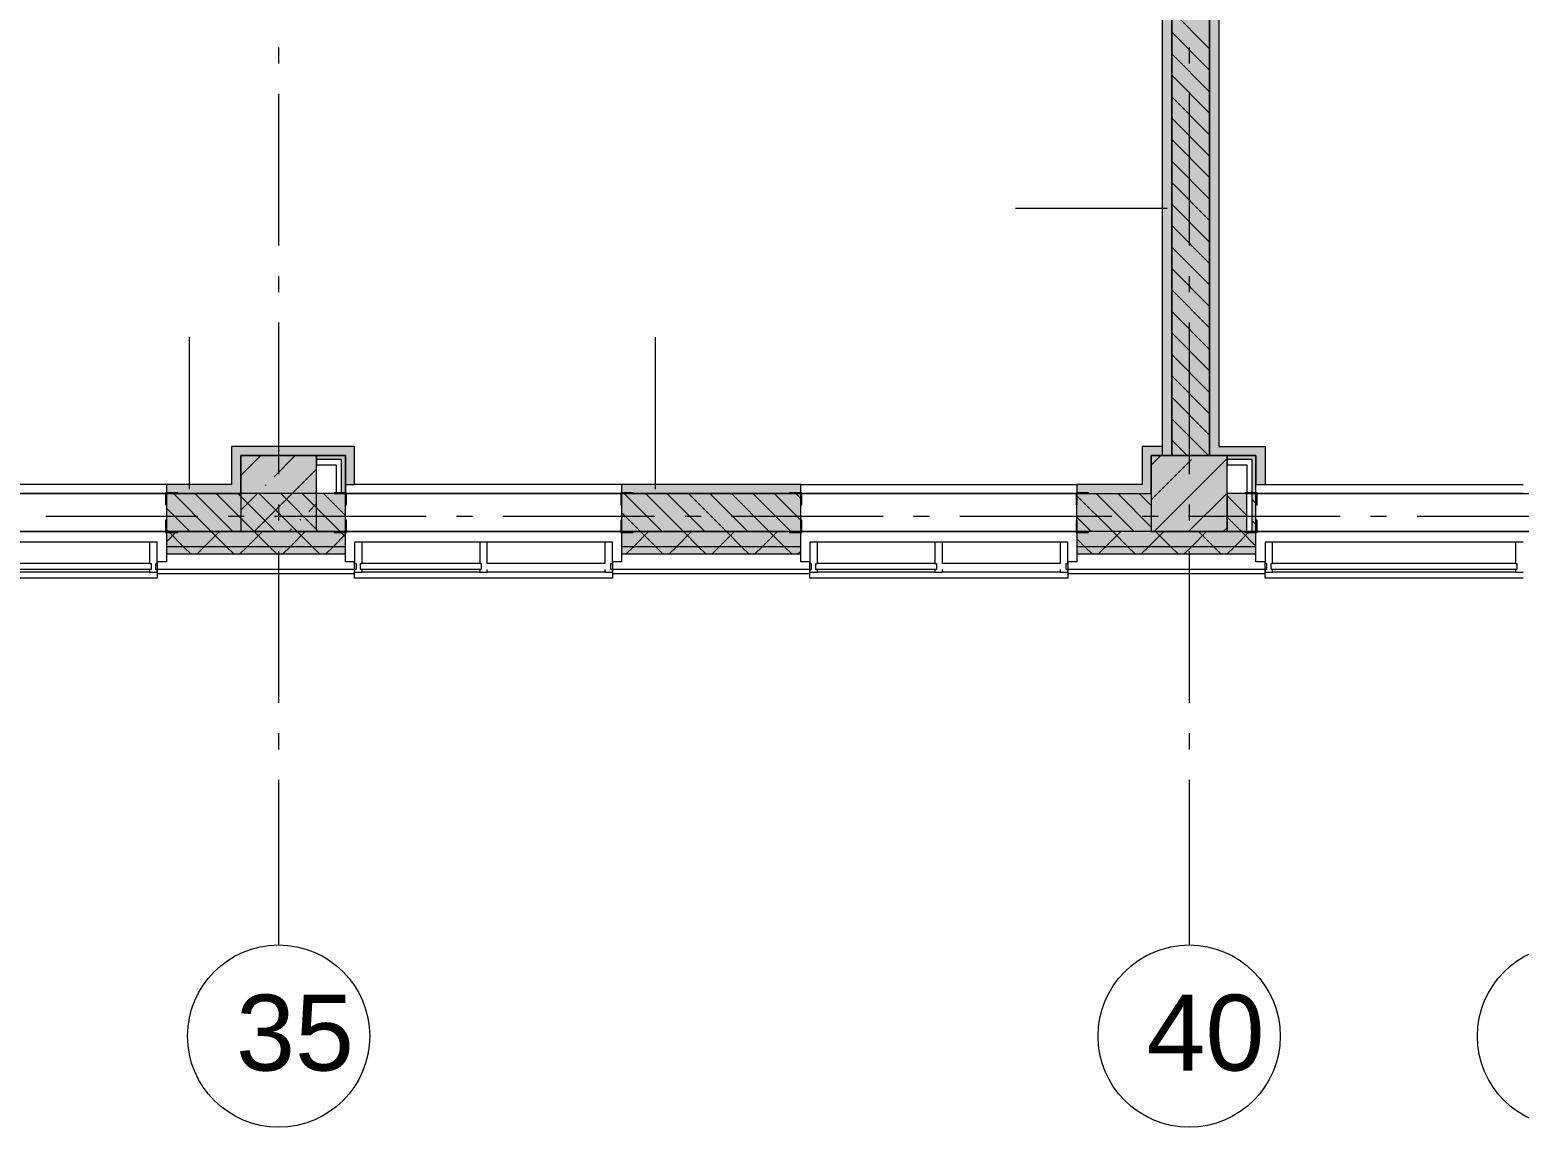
# Model space of a CAD drawing. Header units: millimetres. Extents: x -537608 to 253996, y -217170 to 186033.
# Drawn here: x -319051 to -309236, y -3124 to 4104 of the extents above; entities that cross this region are included whole.
import ezdxf

# ---------------------------------------------------------------- set-up
doc = ezdxf.new("R2010")
doc.units = ezdxf.units.MM
doc.layers.add('PDF _Геометрия', color=7, linetype='Continuous')
doc.layers.add('PDF _Текст', color=7, linetype='Continuous')
doc.layers.add('PDF _Сплошная заливка', color=7, linetype='Continuous', true_color=0xffffff)
doc.styles.add('PDF ArialMT', font='arial.ttf')

msp = doc.modelspace()

# ---------------------------------------------------------------- hatches: boundary and pattern name
at = {"layer": 'PDF _Сплошная заливка', "transparency": 33554559}
for points in [[(-311276.3603, 1299.3446), (-311276.3603, 8299.3443), (-311526.3614, 8299.3443), (-311526.3614, 1299.3446), (-311364.5669, 1299.3446)], [(-311661.3603, 799.3446), (-311161.3581, 799.3446), (-311161.3581, 1299.3446), (-311661.3603, 1299.3446), (-311661.3603, 966.1296)]]:
    msp.add_hatch(color=256, dxfattribs=at).paths.add_polyline_path(points)
at = {"layer": 'PDF _Сплошная заливка', "true_color": 0xff7d7d, "transparency": 33554559}
for points in [[(-311276.3603, 1299.3446), (-311216.3617, 1299.3446), (-311216.3617, 8299.3443), (-311276.3603, 8299.3443), (-311276.3603, 1678.1138)], [(-316971.3597, 1299.3446), (-316971.3597, 1359.3452), (-317721.3629, 1359.3452), (-317721.3629, 1299.3446), (-317230.4118, 1299.3446)], [(-311586.3599, 1299.3446), (-311586.3599, 1359.3452), (-311721.3588, 1359.3452), (-311721.3588, 1299.3446), (-311661.3603, 1299.3446)]]:
    msp.add_hatch(color=11, dxfattribs=at).paths.add_polyline_path(points)
at = {"layer": 'PDF _Сплошная заливка', "true_color": 0x77b143, "transparency": 33554559}
for points in [[(-316996.3598, 1274.3445), (-316971.3597, 1274.3445), (-316971.3597, 1299.3446), (-317161.3622, 1299.3446), (-317161.3622, 1274.3445)], [(-310995.9122, 1274.3445), (-310970.912, 1274.3445), (-310970.912, 1299.3446), (-311161.3581, 1299.3446), (-311161.3581, 1274.3445)], [(-310995.9122, 1049.3435), (-310970.912, 1049.3435), (-310970.912, 1274.3445), (-310995.9122, 1274.3445), (-310995.9122, 1239.3438)]]:
    msp.add_hatch(color=75, dxfattribs=at).paths.add_polyline_path(points)
at = {"layer": 'PDF _Сплошная заливка', "true_color": 0xff7d7d, "transparency": 33554559}
h = msp.add_hatch(color=11, dxfattribs=at)
h.paths.add_polyline_path([(-311721.3588, 1049.3435), (-311721.3588, 1109.3442), (-312150.9119, 1109.3442), (-312150.9119, 1049.3435)], flags=0)
h.paths.add_polyline_path([(-314716.4758, 1049.3435), (-313970.9119, 1049.3435), (-313970.9119, 1109.3442), (-315150.9119, 1109.3442), (-315150.9119, 1049.3435)], flags=0)
at = {"layer": 'PDF _Сплошная заливка', "transparency": 33554559}
h = msp.add_hatch(color=256, dxfattribs=at)
h.paths.add_polyline_path([(-311661.3603, 799.3446), (-311661.3603, 1049.3435), (-312150.9119, 1049.3435), (-312150.9119, 799.3446)], flags=0)
h.paths.add_polyline_path([(-313970.9119, 799.3446), (-313970.9119, 1049.3435), (-315150.9119, 1049.3435), (-315150.9119, 799.3446), (-314716.4758, 799.3446)], flags=0)
h.paths.add_polyline_path([(-316970.9161, 799.3446), (-316971.3597, 1049.3435), (-318150.9161, 1049.3435), (-318150.9161, 799.3446), (-317230.4118, 799.3446)], flags=0)
h.paths.add_polyline_path([(-319996.364, 799.3446), (-319970.916, 799.3446), (-319971.3639, 1049.3435), (-319996.364, 1049.3435), (-319996.364, 966.1296)], flags=0)
h.paths.add_polyline_path([(-320031.3624, 799.3446), (-320031.3624, 1049.3435), (-320161.3621, 1049.3435), (-320161.3621, 799.3446)], flags=0)
h = msp.add_hatch(color=256, dxfattribs=at)
h.paths.add_polyline_path([(-311030.9106, 799.3446), (-311030.9106, 1049.3435), (-311161.3581, 1049.3435), (-311161.3581, 799.3446)], flags=0)
h.paths.add_polyline_path([(-310970.912, 799.3446), (-310970.912, 1049.3435), (-310995.9122, 1049.3435), (-310995.9122, 799.3446)], flags=0)
h.paths.add_polyline_path([(-308661.3603, 799.3446), (-308661.3603, 1049.3435), (-309150.912, 1049.3435), (-309150.912, 799.3446), (-308850.6309, 799.3446)], flags=0)
h = msp.add_hatch(color=256, dxfattribs=at)
h.paths.add_polyline_path([(-291511.3559, 699.3442), (-291511.3559, 799.3446), (-297824.3565, 799.3446), (-297824.3565, 699.3442), (-291561.3561, 699.3442)], flags=0)
h.paths.add_polyline_path([(-298961.3577, 699.3442), (-298699.356, 699.3442), (-298699.356, 799.3446), (-298961.3577, 799.3446), (-298961.3577, 787.667)], flags=0)
h.paths.add_polyline_path([(-300942.9067, 699.3442), (-299461.3555, 699.3442), (-299461.3555, 799.3446), (-300942.9067, 799.3446)], flags=0)
h.paths.add_polyline_path([(-301942.9067, 699.3442), (-301942.9067, 799.3446), (-303150.9122, 799.3446), (-303150.9122, 699.3442), (-302146.8044, 699.3442)], flags=0)
h.paths.add_polyline_path([(-307970.9122, 699.3442), (-307970.9122, 799.3446), (-309150.912, 799.3446), (-309150.912, 699.3442), (-308012.6536, 699.3442)], flags=0)
h.paths.add_polyline_path([(-305498.7176, 699.3442), (-304970.9123, 699.3442), (-304970.9123, 799.3446), (-306150.9121, 799.3446), (-306150.9121, 699.3442)], flags=0)
h.paths.add_polyline_path([(-310970.912, 699.3442), (-310970.912, 799.3446), (-312150.9119, 799.3446), (-312150.9119, 699.3442), (-311364.5669, 699.3442)], flags=0)
h.paths.add_polyline_path([(-313970.9119, 699.3442), (-313970.9119, 799.3446), (-315150.9119, 799.3446), (-315150.9119, 699.3442), (-314716.4758, 699.3442)], flags=0)
h.paths.add_polyline_path([(-318150.9161, 699.3442), (-316970.9161, 699.3442), (-316970.9161, 799.3446), (-318150.9161, 799.3446)], flags=0)
h.paths.add_polyline_path([(-320163.3342, 699.3442), (-319970.916, 699.3442), (-319970.916, 799.3446), (-321450.9172, 799.3446), (-321450.9172, 699.3442), (-320582.325, 699.3442)], flags=0)
h.paths.add_polyline_path([(-324450.9171, 699.3442), (-323270.9173, 699.3442), (-323270.9173, 799.3446), (-324450.9171, 799.3446)], flags=0)
h.paths.add_polyline_path([(-326270.9172, 699.3442), (-326270.9172, 799.3446), (-327450.917, 799.3446), (-327450.917, 699.3442), (-326448.1699, 699.3442)], flags=0)
h.paths.add_polyline_path([(-329270.9171, 699.3442), (-329270.9171, 799.3446), (-330450.9212, 799.3446), (-330450.9212, 699.3442), (-329381.0923, 699.3442)], flags=0)
h.paths.add_polyline_path([(-333151.992, 699.3442), (-332270.917, 699.3442), (-332270.917, 799.3446), (-333450.9168, 799.3446), (-333450.9168, 699.3442)], flags=0)
h.paths.add_polyline_path([(-335270.9212, 699.3442), (-335270.9212, 799.3446), (-336450.9211, 799.3446), (-336450.9211, 699.3442), (-335665.928, 699.3442)], flags=0)
h.paths.add_polyline_path([(-338270.9168, 699.3442), (-338270.9168, 799.3446), (-339511.363, 799.3446), (-339511.363, 699.3442), (-339017.8456, 699.3442)], flags=0)
h.paths.add_polyline_path([(-341211.3702, 699.3442), (-341211.3702, 799.3446), (-342511.3672, 799.3446), (-342511.3672, 699.3442), (-341531.7729, 699.3442)], flags=0)
h.paths.add_polyline_path([(-344464.6997, 699.3442), (-344211.3658, 699.3442), (-344211.3658, 799.3446), (-345511.3714, 799.3446), (-345511.3714, 699.3442), (-344883.6905, 699.3442)], flags=0)
h.paths.add_polyline_path([(-348511.367, 699.3442), (-347211.3701, 699.3442), (-347211.3701, 799.3446), (-348511.367, 799.3446)], flags=0)
h.paths.add_polyline_path([(-349911.5538, 699.3442), (-349386.3707, 699.3442), (-349386.3707, 799.3446), (-359224.3735, 799.3446), (-359224.3735, 699.3442), (-351587.5169, 699.3442)], flags=0)
h.paths.add_polyline_path([(-360805.2708, 699.3442), (-360099.3686, 699.3442), (-360099.3686, 799.3446), (-368361.3744, 799.3446), (-368361.3744, 699.3442), (-361643.2523, 699.3442)], flags=0)
h = msp.add_hatch(color=256, dxfattribs=at)
h.paths.add_polyline_path([(-291672.0805, 649.3439), (-291561.3561, 649.3439), (-291561.3561, 699.3442), (-297824.3565, 699.3442), (-297824.3565, 649.3439), (-291688.3546, 649.3439)], flags=0)
h.paths.add_polyline_path([(-299632.8727, 649.3439), (-299461.3555, 649.3439), (-299461.3555, 699.3442), (-300942.9067, 699.3442), (-300942.9067, 649.3439), (-300470.8499, 649.3439)], flags=0)
h.paths.add_polyline_path([(-298699.356, 649.3439), (-298699.356, 699.3442), (-298961.3577, 699.3442), (-298961.3577, 649.3439), (-298794.8955, 649.3439)], flags=0)
h.paths.add_polyline_path([(-301942.9067, 649.3439), (-301942.9067, 699.3442), (-303150.9122, 699.3442), (-303150.9122, 649.3439), (-302146.8044, 649.3439)], flags=0)
h.paths.add_polyline_path([(-304970.9123, 649.3439), (-304970.9123, 699.3442), (-306150.9121, 699.3442), (-306150.9121, 649.3439), (-305498.7176, 649.3439)], flags=0)
h.paths.add_polyline_path([(-307970.9122, 649.3439), (-307970.9122, 699.3442), (-309150.912, 699.3442), (-309150.912, 649.3439), (-308012.6536, 649.3439)], flags=0)
h.paths.add_polyline_path([(-310970.912, 649.3439), (-310970.912, 699.3442), (-312150.9119, 699.3442), (-312150.9119, 649.3439), (-311364.5669, 649.3439)], flags=0)
h.paths.add_polyline_path([(-313970.9119, 649.3439), (-313970.9119, 699.3442), (-315150.9119, 699.3442), (-315150.9119, 649.3439), (-314716.4758, 649.3439)], flags=0)
h.paths.add_polyline_path([(-320163.3342, 649.3439), (-319970.916, 649.3439), (-319970.916, 699.3442), (-321450.9172, 699.3442), (-321450.9172, 649.3439), (-320582.325, 649.3439)], flags=0)
h.paths.add_polyline_path([(-318150.9161, 649.3439), (-316970.9161, 649.3439), (-316970.9161, 699.3442), (-318150.9161, 699.3442)], flags=0)
h.paths.add_polyline_path([(-323270.9173, 649.3439), (-323270.9173, 699.3442), (-324450.9171, 699.3442), (-324450.9171, 649.3439), (-323934.2382, 649.3439)], flags=0)
h.paths.add_polyline_path([(-326448.1699, 649.3439), (-326270.9172, 649.3439), (-326270.9172, 699.3442), (-327450.917, 699.3442), (-327450.917, 649.3439), (-327286.1471, 649.3439)], flags=0)
h.paths.add_polyline_path([(-329381.0923, 649.3439), (-329270.9171, 649.3439), (-329270.9171, 699.3442), (-330450.9212, 699.3442), (-330450.9212, 649.3439), (-329800.0831, 649.3439)], flags=0)
h.paths.add_polyline_path([(-332270.917, 649.3439), (-332270.917, 699.3442), (-333450.9168, 699.3442), (-333450.9168, 649.3439), (-332314.0191, 649.3439)], flags=0)
h.paths.add_polyline_path([(-335665.928, 649.3439), (-335270.9212, 649.3439), (-335270.9212, 699.3442), (-336450.9211, 699.3442), (-336450.9211, 649.3439)], flags=0)
h.paths.add_polyline_path([(-339017.8456, 649.3439), (-338270.9168, 649.3439), (-338270.9168, 699.3442), (-339511.363, 699.3442), (-339511.363, 649.3439)], flags=0)
h.paths.add_polyline_path([(-341531.7729, 649.3439), (-341211.3702, 649.3439), (-341211.3702, 699.3442), (-342511.3672, 699.3442), (-342511.3672, 649.3439), (-342369.7545, 649.3439)], flags=0)
h.paths.add_polyline_path([(-344211.3658, 649.3439), (-344211.3658, 699.3442), (-345511.3714, 699.3442), (-345511.3714, 649.3439), (-344464.6997, 649.3439)], flags=0)
h.paths.add_polyline_path([(-347397.6265, 649.3439), (-347211.3701, 649.3439), (-347211.3701, 699.3442), (-348511.367, 699.3442), (-348511.367, 649.3439), (-348235.5994, 649.3439)], flags=0)
h.paths.add_polyline_path([(-349386.3707, 649.3439), (-349386.3707, 699.3442), (-359224.3735, 699.3442), (-359224.3735, 649.3439), (-349911.5538, 649.3439)], flags=0)
h.paths.add_polyline_path([(-360099.3686, 649.3439), (-360099.3686, 699.3442), (-368461.3748, 699.3442), (-368461.3748, 649.3439), (-360805.2708, 649.3439)], flags=0)

# ---------------------------------------------------------------- linework, layer by layer
at = {"layer": 'PDF _Геометрия', "lineweight": 9}
for p, q in [((-311276.3603, 1299.3446), (-311276.3603, 8299.3443)), ((-311276.3603, 8299.3443), (-311276.3603, 1299.3446)), ((-311216.3617, 8239.3458), (-311216.3617, 1359.3452)), ((-311526.3614, 7989.3447), (-311526.3614, 1299.3446)), ((-311586.3599, 1359.3452), (-311586.3599, 7929.3461)), ((-311526.3614, 1299.3446), (-311526.3614, 7929.3461)), ((-311276.3603, 3978.9654), (-311526.3614, 4228.9665)), ((-311276.3603, 3837.5443), (-311526.3614, 4087.5454)), ((-311276.3603, 3696.1232), (-311526.3614, 3946.1243)), ((-311276.3603, 3554.7021), (-311526.3614, 3804.7031)), ((-311276.3603, 3413.281), (-311526.3614, 3663.282)), ((-311276.3603, 3271.8599), (-311526.3614, 3521.8587)), ((-311276.3603, 3130.4388), (-311526.3614, 3380.4376)), ((-311276.3603, 2989.0176), (-311526.3614, 3239.0165)), ((-311276.3603, 2847.5944), (-311526.3614, 3097.5954)), ((-311276.3603, 2706.1733), (-311526.3614, 2956.1743)), ((-311556.3606, 2928.0201), (-312556.3606, 2928.0201)), ((-311276.3603, 2564.7521), (-311526.3614, 2814.7532)), ((-311276.3603, 2423.331), (-311526.3614, 2673.332)), ((-311276.3603, 2281.9099), (-311526.3614, 2531.9088)), ((-311276.3603, 2140.4888), (-311526.3614, 2390.4877)), ((-311276.3603, 1999.0677), (-311526.3614, 2249.0665)), ((-317999.2792, 1079.3449), (-317999.2792, 2079.3449)), ((-314928.4427, 1079.3449), (-314928.4427, 2079.3449)), ((-311276.3603, 1857.6466), (-311526.3614, 2107.6454)), ((-311276.3603, 1716.2233), (-311526.3614, 1966.2243)), ((-311276.3603, 1574.8022), (-311526.3614, 1824.8032)), ((-311276.3603, 1433.381), (-311526.3614, 1683.3821)), ((-311283.745, 1299.3446), (-311526.3614, 1541.961)), ((-311425.1639, 1299.3446), (-311526.3614, 1400.5377)), ((-316971.3597, 1359.3452), (-317721.3629, 1359.3452)), ((-317721.3629, 1359.3452), (-317721.3629, 1299.3446)), ((-317721.3629, 1299.3446), (-317721.3629, 1109.3442)), ((-317661.3601, 1167.4546), (-317529.4701, 1299.3446)), ((-317161.3622, 1299.3446), (-317661.3601, 1299.3446)), ((-317661.3601, 1299.3446), (-317661.3601, 799.3446)), ((-317661.3601, 1049.3435), (-317661.3601, 1299.3446)), ((-317661.3601, 1299.3446), (-316971.3597, 1299.3446)), ((-317440.4282, 1160.2874), (-317301.3731, 1299.3446)), ((-317161.3622, 799.3446), (-317161.3622, 1299.3446)), ((-316971.3597, 1299.3446), (-317161.3622, 1299.3446)), ((-317161.3622, 1299.3446), (-317161.3622, 1274.3445)), ((-316911.3611, 1359.3452), (-316971.3597, 1359.3452)), ((-316971.3597, 1299.3446), (-316971.3597, 1109.3442)), ((-316971.3597, 1274.3445), (-316971.3597, 1299.3446)), ((-316911.3611, 1109.3442), (-316911.3611, 1359.3452)), ((-311586.3599, 1359.3452), (-311721.3588, 1359.3452)), ((-311721.3588, 1359.3452), (-311721.3588, 1299.3446)), ((-311721.3588, 1299.3446), (-311721.3588, 1109.3442)), ((-311661.3603, 1049.3435), (-311661.3603, 1299.3446)), ((-311661.3603, 1299.3446), (-311586.3599, 1299.3446)), ((-311661.3603, 1236.8938), (-311598.9073, 1299.3446)), ((-311161.3581, 1299.3446), (-311661.3603, 1299.3446)), ((-311661.3603, 1299.3446), (-311661.3603, 799.3446)), ((-311642.7113, 799.3446), (-311161.3581, 1280.6957)), ((-311586.3599, 1299.3446), (-311586.3599, 1359.3452)), ((-311586.3599, 1299.3446), (-311526.3614, 1299.3446)), ((-311526.3614, 1299.3446), (-311276.3603, 1299.3446)), ((-311276.3603, 1299.3446), (-311216.3617, 1299.3446)), ((-311216.3617, 1359.3452), (-310970.912, 1359.3452)), ((-311216.3617, 1299.3446), (-310970.912, 1299.3446)), ((-311161.3581, 799.3446), (-311161.3581, 1299.3446)), ((-310970.912, 1299.3446), (-311161.3581, 1299.3446)), ((-311161.3581, 1299.3446), (-311161.3581, 1274.3445)), ((-310970.912, 1359.3452), (-310910.9135, 1359.3452)), ((-310970.912, 1299.3446), (-310970.912, 1109.3442)), ((-310970.912, 1274.3445), (-310970.912, 1299.3446)), ((-310910.9135, 1359.3452), (-310910.9135, 1109.3442)), ((-317573.274, 799.3446), (-317161.3622, 1211.2564)), ((-317161.3622, 1274.3445), (-317161.3622, 1239.3438)), ((-316996.3598, 1274.3445), (-317161.3622, 1274.3445)), ((-317161.3622, 1239.3438), (-317031.3625, 1239.3438)), ((-317031.3625, 1239.3438), (-317031.3625, 1049.3435)), ((-316996.3598, 1239.3438), (-316996.3598, 1274.3445)), ((-316996.3598, 1049.3435), (-316996.3598, 1239.3438)), ((-316971.3597, 1239.3438), (-316971.3597, 1274.3445)), ((-316971.3597, 1109.3442), (-316971.3597, 1239.3438)), ((-311661.3603, 1008.7948), (-311395.8192, 1274.338)), ((-311161.3581, 1274.3445), (-311161.3581, 1239.3438)), ((-310995.9122, 1274.3445), (-311161.3581, 1274.3445)), ((-311161.3581, 1239.3438), (-311030.9106, 1239.3438)), ((-311030.9106, 1239.3438), (-311030.9106, 1049.3435)), ((-310995.9122, 1239.3438), (-310995.9122, 1274.3445)), ((-310995.9122, 1049.3435), (-310995.9122, 1239.3438)), ((-310970.912, 1239.3438), (-310970.912, 1274.3445)), ((-310970.912, 1049.3435), (-310970.912, 1239.3438)), ((-318211.3624, 1109.3442), (-319910.9132, 1109.3442)), ((-318150.9161, 1109.3442), (-318211.3624, 1109.3442)), ((-317721.3629, 1109.3442), (-318150.9161, 1109.3442)), ((-318150.9161, 1109.3442), (-318150.9161, 1049.3435)), ((-317497.4556, 1103.2642), (-317492.7105, 1108.005)), ((-316971.3597, 1109.3442), (-316971.3597, 1049.3435)), ((-316971.3597, 1049.3435), (-316971.3597, 1109.3442)), ((-316970.9161, 1049.3435), (-316970.9161, 1109.3442)), ((-316970.9161, 1109.3442), (-316970.9161, 1055.3437)), ((-316970.9161, 1109.3442), (-316911.3611, 1109.3442)), ((-315211.3625, 1109.3442), (-316911.3611, 1109.3442)), ((-315150.9119, 1109.3442), (-315211.3625, 1109.3442)), ((-313970.9119, 1109.3442), (-315150.9119, 1109.3442)), ((-315150.9119, 1109.3442), (-315150.9119, 1049.3435)), ((-313970.9119, 1049.3435), (-313970.9119, 1109.3442)), ((-313970.9119, 1109.3442), (-313911.3612, 1109.3442)), ((-313911.3612, 1109.3442), (-312211.3583, 1109.3442)), ((-312211.3583, 1109.3442), (-312150.9119, 1109.3442)), ((-311721.3588, 1109.3442), (-312150.9119, 1109.3442)), ((-312150.9119, 1109.3442), (-312150.9119, 1049.3435)), ((-310970.912, 1109.3442), (-310910.9135, 1109.3442)), ((-310910.9135, 1109.3442), (-309211.3584, 1109.3442)), ((-319963.9146, 1049.3435), (-318155.9152, 1049.3435)), ((-318211.3624, 1049.3435), (-319911.361, 1049.3435)), ((-318155.9152, 1049.3435), (-318211.3624, 1049.3435)), ((-318150.9161, 1049.3435), (-317721.3629, 1049.3435)), ((-318150.9161, 1049.3435), (-318150.9161, 799.3446)), ((-317721.3629, 1049.3435), (-318150.9161, 1049.3435)), ((-317854.8116, 799.3446), (-318104.8127, 1049.3435)), ((-317713.3926, 799.3446), (-317963.3937, 1049.3435)), ((-317571.9694, 799.3446), (-317821.9704, 1049.3435)), ((-317721.3629, 1049.3435), (-317661.3601, 1049.3435)), ((-317031.3625, 1049.3435), (-317721.3629, 1049.3435)), ((-317430.5504, 799.3446), (-317680.5471, 1049.3435)), ((-317661.3601, 939.3555), (-317554.4788, 1046.2389)), ((-317289.1272, 799.3446), (-317539.1282, 1049.3435)), ((-317147.7082, 799.3446), (-317397.7049, 1049.3435)), ((-317006.2849, 799.3446), (-317256.2859, 1049.3435)), ((-317212.3312, 932.1905), (-317161.3622, 983.1595)), ((-316970.9161, 905.3948), (-317114.8627, 1049.3435)), ((-316996.3598, 1049.3435), (-317031.3625, 1049.3435)), ((-317031.3625, 1049.3435), (-316996.3598, 1049.3435)), ((-316971.3597, 1049.3435), (-316996.3598, 1049.3435)), ((-316996.3598, 1049.3435), (-316971.3597, 1049.3435)), ((-316972.4017, 1048.3036), (-316973.4437, 1049.3435)), ((-316970.9161, 1046.8159), (-316972.1778, 1048.0797)), ((-316971.3597, 1049.3435), (-316970.9161, 1049.3435)), ((-316970.9161, 1049.3435), (-316971.3597, 1049.3435)), ((-316970.9161, 799.3446), (-316970.9161, 1049.3435)), ((-316963.9147, 1049.3435), (-315155.9153, 1049.3435)), ((-316911.3611, 1049.3435), (-316963.9147, 1049.3435)), ((-315211.3625, 1049.3435), (-316911.3611, 1049.3435)), ((-315155.9153, 1049.3435), (-315211.3625, 1049.3435)), ((-315150.9119, 1049.3435), (-313970.9119, 1049.3435)), ((-315150.9119, 1049.3435), (-315150.9119, 799.3446)), ((-313970.9119, 1049.3435), (-315150.9119, 1049.3435)), ((-314884.966, 799.3446), (-315134.9628, 1049.3435)), ((-314743.5427, 799.3446), (-314993.5438, 1049.3435)), ((-314602.1194, 799.3446), (-314852.1205, 1049.3435)), ((-314460.7005, 799.3446), (-314710.7016, 1049.3435)), ((-314319.2772, 799.3446), (-314569.2783, 1049.3435)), ((-314177.8582, 799.3446), (-314427.8593, 1049.3435)), ((-314036.4349, 799.3446), (-314286.4361, 1049.3435)), ((-313970.9119, 875.2426), (-314145.0128, 1049.3435)), ((-313970.9119, 1016.6638), (-314003.5938, 1049.3435)), ((-313970.9119, 799.3446), (-313970.9119, 1049.3435)), ((-313963.9148, 1049.3435), (-312155.9111, 1049.3435)), ((-313911.3612, 1049.3435), (-313963.9148, 1049.3435)), ((-312211.3583, 1049.3435), (-313911.3612, 1049.3435)), ((-312155.9111, 1049.3435), (-312211.3583, 1049.3435)), ((-312150.9119, 1049.3435), (-311721.3588, 1049.3435)), ((-312150.9119, 799.3446), (-312150.9119, 1049.3435)), ((-312150.9119, 1049.3435), (-311721.3588, 1049.3435)), ((-311915.1161, 799.3446), (-312150.9119, 1035.1426)), ((-311773.6928, 799.3446), (-312023.6938, 1049.3435)), ((-311661.3603, 828.4309), (-311882.2706, 1049.3435)), ((-311661.3603, 969.8542), (-311740.8516, 1049.3435)), ((-311721.3588, 1049.3435), (-311661.3603, 1049.3435)), ((-311721.3588, 1049.3435), (-311661.3603, 1049.3435)), ((-311661.3603, 1049.3435), (-311661.3603, 799.3446)), ((-311414.6144, 799.3446), (-311167.7179, 1046.2389)), ((-311030.9106, 1049.3435), (-311161.3581, 1049.3435)), ((-311161.3581, 1049.3435), (-311161.3581, 799.3446)), ((-311030.9106, 905.0912), (-311161.3581, 1035.5387)), ((-311030.9106, 1046.5123), (-311033.7438, 1049.3435)), ((-311030.9106, 799.3446), (-311030.9106, 1049.3435)), ((-310995.9122, 799.3446), (-310995.9122, 1049.3435)), ((-310995.9122, 1049.3435), (-310970.912, 1049.3435)), ((-310970.912, 986.5138), (-310995.9122, 1011.5118)), ((-310970.912, 799.3446), (-310970.912, 1049.3435)), ((-310963.9106, 1049.3435), (-309155.9112, 1049.3435)), ((-310911.3613, 1049.3435), (-310963.9106, 1049.3435)), ((-309211.3584, 1049.3435), (-310911.3613, 1049.3435)), ((-317996.2349, 799.3446), (-318150.9161, 954.0235)), ((-315026.3849, 799.3446), (-315150.9119, 923.8715)), ((-312056.535, 799.3446), (-312150.9119, 893.7215)), ((-311066.5851, 799.3446), (-311161.3581, 894.1176)), ((-319963.9146, 799.3446), (-318155.9152, 799.3446)), ((-318155.9152, 799.3446), (-319963.9146, 799.3446)), ((-318137.6581, 799.3446), (-318150.9161, 812.6024)), ((-318150.9161, 732.659), (-318084.2304, 799.3446)), ((-316970.9161, 799.3446), (-318150.9161, 799.3446)), ((-318150.9161, 799.3446), (-318150.9161, 699.3442)), ((-318150.9161, 799.3446), (-316970.9161, 799.3446)), ((-318037.6577, 699.3442), (-318137.6581, 799.3446)), ((-317901.3886, 699.3442), (-317801.3882, 799.3446)), ((-317754.8155, 699.3442), (-317854.8116, 799.3446)), ((-317661.3601, 799.3446), (-317161.3622, 799.3446)), ((-317618.5464, 699.3442), (-317518.546, 799.3446)), ((-317471.9689, 699.3442), (-317571.9694, 799.3446)), ((-317345.1771, 799.3446), (-317326.3776, 818.1398)), ((-317335.6999, 699.3442), (-317235.7037, 799.3446)), ((-317189.1267, 699.3442), (-317289.1272, 799.3446)), ((-317269.3544, 875.1652), (-317264.6136, 879.9059)), ((-316970.9161, 763.9737), (-317006.2849, 799.3446)), ((-316970.9161, 699.3442), (-316970.9161, 799.3446)), ((-316963.9147, 799.3446), (-315155.9153, 799.3446)), ((-315155.9153, 799.3446), (-316963.9147, 799.3446)), ((-313970.9119, 799.3446), (-315150.9119, 799.3446)), ((-315150.9119, 799.3446), (-315150.9119, 699.3442)), ((-315150.9119, 799.3446), (-313970.9119, 799.3446)), ((-315072.9576, 699.3442), (-314972.9615, 799.3446)), ((-314926.3846, 699.3442), (-315026.3849, 799.3446)), ((-314790.1154, 699.3442), (-314690.115, 799.3446)), ((-314643.5423, 699.3442), (-314743.5427, 799.3446)), ((-314507.2732, 699.3442), (-314407.2727, 799.3446)), ((-314360.7001, 699.3442), (-314460.7005, 799.3446)), ((-314224.4309, 699.3442), (-314124.4305, 799.3446)), ((-314077.8578, 699.3442), (-314177.8582, 799.3446)), ((-313970.9119, 699.3442), (-313970.9119, 799.3446)), ((-313963.9148, 799.3446), (-312155.9111, 799.3446)), ((-312155.9111, 799.3446), (-313963.9148, 799.3446)), ((-311661.3603, 799.3446), (-312150.9119, 799.3446)), ((-312150.9119, 792.9632), (-312144.5306, 799.3446)), ((-310970.912, 799.3446), (-312150.9119, 799.3446)), ((-312150.9119, 799.3446), (-312150.9119, 699.3442)), ((-311961.6888, 699.3442), (-311861.6883, 799.3446)), ((-311815.1156, 699.3442), (-311915.1161, 799.3446)), ((-311678.8466, 699.3442), (-311578.8461, 799.3446)), ((-311661.3603, 799.3446), (-311161.3581, 799.3446)), ((-311532.2734, 699.3442), (-311632.2738, 799.3446)), ((-311396.0043, 699.3442), (-311296.0039, 799.3446)), ((-311249.4311, 699.3442), (-311349.4316, 799.3446)), ((-311186.5132, 799.3446), (-311161.3581, 824.4996)), ((-311161.3581, 799.3446), (-311030.9106, 799.3446)), ((-311113.1621, 699.3442), (-311013.1616, 799.3446)), ((-310970.912, 703.6694), (-311066.5851, 799.3446)), ((-311030.9106, 799.3446), (-310995.9122, 799.3446)), ((-310970.912, 845.0905), (-310995.9122, 870.0907)), ((-310995.9122, 799.3446), (-310970.912, 799.3446)), ((-310970.912, 699.3442), (-310970.912, 799.3446)), ((-310963.9106, 799.3446), (-309155.9112, 799.3446)), ((-309155.9112, 799.3446), (-310963.9106, 799.3446)), ((-318261.3626, 729.3434), (-319861.3608, 729.3434)), ((-318211.3624, 729.3434), (-318261.3626, 729.3434)), ((-318261.3626, 729.3434), (-318261.3626, 589.3432)), ((-318211.3624, 589.3432), (-318211.3624, 729.3434)), ((-318150.9161, 699.3442), (-318150.9161, 649.3439)), ((-316970.9161, 699.3442), (-318150.9161, 699.3442)), ((-317987.6575, 649.3439), (-318037.6577, 699.3442)), ((-317951.3889, 649.3439), (-317901.3886, 699.3442)), ((-317704.8152, 649.3439), (-317754.8155, 699.3442)), ((-317668.5466, 649.3439), (-317618.5464, 699.3442)), ((-317421.9687, 649.3439), (-317471.9689, 699.3442)), ((-317385.7001, 649.3439), (-317335.6999, 699.3442)), ((-317139.1265, 649.3439), (-317189.1267, 699.3442)), ((-317102.8578, 649.3439), (-317052.8576, 699.3442)), ((-317052.8576, 699.3442), (-316970.9161, 781.2899)), ((-316970.9161, 649.3439), (-316970.9161, 699.3442)), ((-316861.3609, 729.3434), (-316911.3611, 729.3434)), ((-316911.3611, 729.3434), (-316911.3611, 589.3432)), ((-316086.3619, 729.3434), (-316861.3609, 729.3434)), ((-316861.3609, 589.3432), (-316861.3609, 729.3434)), ((-316036.3617, 729.3434), (-316086.3619, 729.3434)), ((-316086.3619, 729.3434), (-316086.3619, 589.3432)), ((-315261.3627, 729.3434), (-316036.3617, 729.3434)), ((-316036.3617, 589.3432), (-316036.3617, 729.3434)), ((-315211.3625, 729.3434), (-315261.3627, 729.3434)), ((-315261.3627, 729.3434), (-315261.3627, 589.3432)), ((-315211.3625, 589.3432), (-315211.3625, 729.3434)), ((-315150.9119, 699.3442), (-315150.9119, 649.3439)), ((-313970.9119, 699.3442), (-315150.9119, 699.3442)), ((-315122.9578, 649.3439), (-315072.9576, 699.3442)), ((-314876.3843, 649.3439), (-314926.3846, 699.3442)), ((-314840.1156, 649.3439), (-314790.1154, 699.3442)), ((-314593.5421, 649.3439), (-314643.5423, 699.3442)), ((-314557.2734, 649.3439), (-314507.2732, 699.3442)), ((-314310.6999, 649.3439), (-314360.7001, 699.3442)), ((-314274.4312, 649.3439), (-314224.4309, 699.3442)), ((-314027.8576, 649.3439), (-314077.8578, 699.3442)), ((-313970.9119, 649.3439), (-313970.9119, 699.3442)), ((-313861.361, 729.3434), (-313911.3612, 729.3434)), ((-313911.3612, 729.3434), (-313911.3612, 589.3432)), ((-313086.362, 729.3434), (-313861.361, 729.3434)), ((-313861.361, 589.3432), (-313861.361, 729.3434)), ((-313036.3618, 729.3434), (-313086.362, 729.3434)), ((-313086.362, 729.3434), (-313086.362, 589.3432)), ((-312261.3585, 729.3434), (-313036.3618, 729.3434)), ((-313036.3618, 589.3432), (-313036.3618, 729.3434)), ((-312211.3583, 729.3434), (-312261.3585, 729.3434)), ((-312261.3585, 729.3434), (-312261.3585, 589.3432)), ((-312211.3583, 589.3432), (-312211.3583, 729.3434)), ((-312097.9578, 699.3442), (-312150.9119, 752.2982)), ((-312150.9119, 699.3442), (-312150.9119, 649.3439)), ((-310970.912, 699.3442), (-312150.9119, 699.3442)), ((-312047.9576, 649.3439), (-312097.9578, 699.3442)), ((-312011.689, 649.3439), (-311961.6888, 699.3442)), ((-311765.1154, 649.3439), (-311815.1156, 699.3442)), ((-311728.8468, 649.3439), (-311678.8466, 699.3442)), ((-311482.2732, 649.3439), (-311532.2734, 699.3442)), ((-311446.0045, 649.3439), (-311396.0043, 699.3442)), ((-311199.4309, 649.3439), (-311249.4311, 699.3442)), ((-311163.1623, 649.3439), (-311113.1621, 699.3442)), ((-310970.912, 649.3439), (-310970.912, 699.3442)), ((-310861.3611, 729.3434), (-310911.3613, 729.3434)), ((-310911.3613, 729.3434), (-310911.3613, 589.3432)), ((-310861.3611, 589.3432), (-310861.3611, 729.3434)), ((-309261.3586, 729.3434), (-310861.3611, 729.3434)), ((-309211.3584, 729.3434), (-309261.3586, 729.3434)), ((-309261.3586, 729.3434), (-309261.3586, 589.3432)), ((-318261.3626, 589.3432), (-318251.36, 589.3432)), ((-318251.36, 589.3432), (-318251.36, 549.3435)), ((-318221.3607, 549.3435), (-318221.3607, 589.3432)), ((-318221.3607, 589.3432), (-318211.3624, 589.3432)), ((-318150.9161, 600.1618), (-318211.3624, 600.1618)), ((-318211.3624, 600.1618), (-318211.3624, 549.3435)), ((-318150.9161, 649.3439), (-318150.9161, 600.1618)), ((-316970.9161, 649.3439), (-318150.9161, 649.3439)), ((-316970.9161, 600.1618), (-316970.9161, 649.3439)), ((-316911.3611, 600.1618), (-316970.9161, 600.1618)), ((-316911.3611, 549.3435), (-316911.3611, 600.1618)), ((-316911.3611, 589.3432), (-316901.3629, 589.3432)), ((-316901.3629, 589.3432), (-316901.3629, 549.3435)), ((-316871.3593, 549.3435), (-316871.3593, 589.3432)), ((-316871.3593, 589.3432), (-316861.3609, 589.3432)), ((-316086.3619, 589.3432), (-316076.3593, 589.3432)), ((-316076.3593, 589.3432), (-316076.3593, 549.3435)), ((-315221.3608, 549.3435), (-315221.3608, 589.3432)), ((-315221.3608, 589.3432), (-315211.3625, 589.3432)), ((-315150.9119, 600.1618), (-315211.3625, 600.1618)), ((-315211.3625, 600.1618), (-315211.3625, 549.3435)), ((-315150.9119, 649.3439), (-315150.9119, 600.1618)), ((-313970.9119, 649.3439), (-315150.9119, 649.3439)), ((-313991.5889, 649.3439), (-313970.9119, 670.0188)), ((-313970.9119, 600.1618), (-313970.9119, 649.3439)), ((-313911.3612, 600.1618), (-313970.9119, 600.1618)), ((-313911.3612, 549.3435), (-313911.3612, 600.1618)), ((-313911.3612, 589.3432), (-313901.3586, 589.3432)), ((-313901.3586, 589.3432), (-313901.3586, 549.3435)), ((-313871.3594, 549.3435), (-313871.3594, 589.3432)), ((-313871.3594, 589.3432), (-313861.361, 589.3432)), ((-313086.362, 589.3432), (-313076.3594, 589.3432)), ((-313076.3594, 589.3432), (-313076.3594, 549.3435)), ((-312221.3609, 549.3435), (-312221.3609, 589.3432)), ((-312221.3609, 589.3432), (-312211.3583, 589.3432)), ((-312150.9119, 600.1618), (-312211.3583, 600.1618)), ((-312211.3583, 600.1618), (-312211.3583, 549.3435)), ((-312150.9119, 649.3439), (-312150.9119, 600.1618)), ((-310970.912, 649.3439), (-312150.9119, 649.3439)), ((-310970.912, 600.1618), (-310970.912, 649.3439)), ((-310911.3613, 600.1618), (-310970.912, 600.1618)), ((-310911.3613, 549.3435), (-310911.3613, 600.1618)), ((-310911.3613, 589.3432), (-310901.3587, 589.3432)), ((-310901.3587, 589.3432), (-310901.3587, 549.3435)), ((-310871.3595, 549.3435), (-310871.3595, 589.3432)), ((-310871.3595, 589.3432), (-310861.3611, 589.3432)), ((-309261.3586, 589.3432), (-309251.3603, 589.3432)), ((-309251.3603, 589.3432), (-309251.3603, 549.3435)), ((-318261.3626, 549.3435), (-319861.3608, 549.3435)), ((-318261.3626, 532.3438), (-319861.3608, 532.3438)), ((-318251.36, 549.3435), (-318261.3626, 549.3435)), ((-318261.3626, 549.3435), (-318261.3626, 532.3438)), ((-318261.3626, 532.3438), (-318211.3624, 532.3438)), ((-318211.3624, 549.3435), (-318221.3607, 549.3435)), ((-318211.3624, 549.3435), (-318211.3624, 522.3433)), ((-316911.3611, 549.3435), (-318211.3624, 549.3435)), ((-318211.3624, 532.3438), (-318211.3624, 549.3435)), ((-318211.3624, 522.3433), (-316911.3611, 522.3433)), ((-316911.3611, 522.3433), (-316911.3611, 549.3435)), ((-316901.3629, 549.3435), (-316911.3611, 549.3435)), ((-316911.3611, 549.3435), (-316911.3611, 532.3438)), ((-316911.3611, 532.3438), (-316861.3609, 532.3438)), ((-316861.3609, 549.3435), (-316871.3593, 549.3435)), ((-316086.3619, 549.3435), (-316861.3609, 549.3435)), ((-316861.3609, 532.3438), (-316861.3609, 549.3435)), ((-316086.3619, 532.3438), (-316861.3609, 532.3438)), ((-316076.3593, 549.3435), (-316086.3619, 549.3435)), ((-316086.3619, 549.3435), (-316086.3619, 532.3438)), ((-316086.3619, 532.3438), (-316036.3617, 532.3438)), ((-316036.3617, 532.3438), (-316036.3617, 549.3435)), ((-315261.3627, 532.3438), (-316036.3617, 532.3438)), ((-315261.3627, 549.3435), (-315261.3627, 532.3438)), ((-315261.3627, 532.3438), (-315211.3625, 532.3438)), ((-315211.3625, 549.3435), (-315221.3608, 549.3435)), ((-315211.3625, 549.3435), (-315211.3625, 522.3433)), ((-313911.3612, 549.3435), (-315211.3625, 549.3435)), ((-315211.3625, 532.3438), (-315211.3625, 549.3435)), ((-315211.3625, 522.3433), (-313911.3612, 522.3433)), ((-313911.3612, 522.3433), (-313911.3612, 549.3435)), ((-313901.3586, 549.3435), (-313911.3612, 549.3435)), ((-313911.3612, 549.3435), (-313911.3612, 532.3438)), ((-313911.3612, 532.3438), (-313861.361, 532.3438)), ((-313861.361, 549.3435), (-313871.3594, 549.3435)), ((-313086.362, 549.3435), (-313861.361, 549.3435)), ((-313861.361, 532.3438), (-313861.361, 549.3435)), ((-313086.362, 532.3438), (-313861.361, 532.3438)), ((-313076.3594, 549.3435), (-313086.362, 549.3435)), ((-313086.362, 549.3435), (-313086.362, 532.3438)), ((-313086.362, 532.3438), (-313036.3618, 532.3438)), ((-313036.3618, 532.3438), (-313036.3618, 549.3435)), ((-312261.3585, 532.3438), (-313036.3618, 532.3438)), ((-312261.3585, 549.3435), (-312261.3585, 532.3438)), ((-312261.3585, 532.3438), (-312211.3583, 532.3438)), ((-312211.3583, 549.3435), (-312221.3609, 549.3435)), ((-312211.3583, 549.3435), (-312211.3583, 522.3433)), ((-310911.3613, 549.3435), (-312211.3583, 549.3435)), ((-312211.3583, 532.3438), (-312211.3583, 549.3435)), ((-312211.3583, 522.3433), (-310911.3613, 522.3433)), ((-310911.3613, 522.3433), (-310911.3613, 549.3435)), ((-310901.3587, 549.3435), (-310911.3613, 549.3435)), ((-310911.3613, 549.3435), (-310911.3613, 532.3438)), ((-310911.3613, 532.3438), (-310861.3611, 532.3438)), ((-310861.3611, 549.3435), (-310871.3595, 549.3435)), ((-310861.3611, 532.3438), (-310861.3611, 549.3435)), ((-309261.3586, 549.3435), (-310861.3611, 549.3435)), ((-309261.3586, 532.3438), (-310861.3611, 532.3438)), ((-309251.3603, 549.3435), (-309261.3586, 549.3435)), ((-309261.3586, 549.3435), (-309261.3586, 532.3438)), ((-309261.3586, 532.3438), (-309211.3584, 532.3438))]:
    msp.add_line(p, q, dxfattribs=at)
at = {"layer": 'PDF _Геометрия', "color": 253, "lineweight": 9, "true_color": 0xaaaaaa}
for p, q in [((-317411.3633, 3988.1801), (-317411.3633, 3882.3452)), ((-311411.3592, 3988.1801), (-311411.3592, 3882.3452)), ((-317411.3633, 3682.3464), (-317411.3633, 2682.3443)), ((-311411.3592, 3682.3464), (-311411.3592, 2682.3443)), ((-317411.3633, 2482.3457), (-317411.3633, 2376.5128)), ((-311411.3592, 2482.3457), (-311411.3592, 2376.5128)), ((-317411.3633, 2176.512), (-317411.3633, 1176.512)), ((-311411.3592, 2176.512), (-311411.3592, 1176.512)), ((-317944.7922, 899.3449), (-318944.7921, 899.3449)), ((-317638.9564, 899.3449), (-317744.7913, 899.3449)), ((-316438.9599, 899.3449), (-317438.9599, 899.3449)), ((-317411.3633, 976.5111), (-317411.3633, 870.6784)), ((-316133.1241, 899.3449), (-316238.959, 899.3449)), ((-314933.1233, 899.3449), (-315933.1232, 899.3449)), ((-314627.2918, 899.3449), (-314733.1224, 899.3449)), ((-313427.291, 899.3449), (-314427.291, 899.3449)), ((-313121.4552, 899.3449), (-313227.2901, 899.3449)), ((-311921.4586, 899.3449), (-312921.4586, 899.3449)), ((-311615.6228, 899.3449), (-311721.4578, 899.3449)), ((-310415.6221, 899.3449), (-311415.622, 899.3449)), ((-311411.3592, 976.5111), (-311411.3592, 870.6784)), ((-310109.7906, 899.3449), (-310215.6212, 899.3449)), ((-308909.7897, 899.3449), (-309909.7897, 899.3449)), ((-319861.3608, 591.3433), (-318261.3626, 591.3433)), ((-318261.3626, 589.3432), (-319861.3608, 589.3432)), ((-317411.3633, 670.6775), (-317411.3633, -329.3225)), ((-316861.3609, 591.3433), (-316086.3619, 591.3433)), ((-316086.3619, 589.3432), (-316861.3609, 589.3432)), ((-316036.3617, 591.3433), (-315261.3627, 591.3433)), ((-313861.361, 591.3433), (-313086.362, 591.3433)), ((-313086.362, 589.3432), (-313861.361, 589.3432)), ((-313036.3618, 591.3433), (-312261.3585, 591.3433)), ((-311411.3592, 670.6775), (-311411.3592, -329.3225)), ((-310861.3611, 591.3433), (-309261.3586, 591.3433)), ((-309261.3586, 589.3432), (-310861.3611, 589.3432)), ((-318211.3624, 491.3451), (-319911.361, 491.3451)), ((-318211.3624, 522.3433), (-318211.3624, 491.3451)), ((-316911.3611, 491.3451), (-316911.3611, 522.3433)), ((-315211.3625, 491.3451), (-316911.3611, 491.3451)), ((-315211.3625, 522.3433), (-315211.3625, 491.3451)), ((-313911.3612, 491.3451), (-313911.3612, 522.3433)), ((-312211.3583, 491.3451), (-313911.3612, 491.3451)), ((-312211.3583, 522.3433), (-312211.3583, 491.3451)), ((-310911.3613, 491.3451), (-310911.3613, 522.3433)), ((-309211.3584, 491.3451), (-310911.3613, 491.3451)), ((-317411.3633, -529.3211), (-317411.3633, -635.1561)), ((-311411.3592, -529.3211), (-311411.3592, -635.1561)), ((-317411.3633, -835.1548), (-317411.3633, -1923.7337)), ((-311411.3592, -835.1548), (-311411.3592, -1923.7337))]:
    msp.add_line(p, q, dxfattribs=at)
at = {"layer": 'PDF _Геометрия', "color": 253, "lineweight": 20, "true_color": 0xaaaaaa}
for p, q in [((-318074.9124, 1055.3437), (-318155.9152, 1055.3437)), ((-318155.9152, 1055.3437), (-318155.9152, 974.3431)), ((-318149.9128, 974.3431), (-318149.9128, 1049.3435)), ((-318149.9128, 1049.3435), (-318074.9124, 1049.3435)), ((-318074.9124, 1049.3435), (-318074.9124, 1055.3437)), ((-316963.9147, 1055.3437), (-317044.9132, 1055.3437)), ((-317044.9132, 1055.3437), (-317044.9132, 1049.3435)), ((-317044.9132, 1049.3435), (-316969.9129, 1049.3435)), ((-316969.9129, 1049.3435), (-316969.9129, 974.3431)), ((-316963.9147, 974.3431), (-316963.9147, 1055.3437)), ((-315074.9125, 1055.3437), (-315155.9153, 1055.3437)), ((-315155.9153, 1055.3437), (-315155.9153, 974.3431)), ((-315149.9129, 974.3431), (-315149.9129, 1049.3435)), ((-315149.9129, 1049.3435), (-315074.9125, 1049.3435)), ((-315074.9125, 1049.3435), (-315074.9125, 1055.3437)), ((-313963.9148, 1055.3437), (-314044.9133, 1055.3437)), ((-314044.9133, 1055.3437), (-314044.9133, 1049.3435)), ((-314044.9133, 1049.3435), (-313969.913, 1049.3435)), ((-313969.913, 1049.3435), (-313969.913, 974.3431)), ((-313963.9148, 974.3431), (-313963.9148, 1055.3437)), ((-312074.9126, 1055.3437), (-312155.9111, 1055.3437)), ((-312155.9111, 1055.3437), (-312155.9111, 974.3431)), ((-312149.913, 974.3431), (-312149.913, 1049.3435)), ((-312149.913, 1049.3435), (-312074.9126, 1049.3435)), ((-312074.9126, 1049.3435), (-312074.9126, 1055.3437)), ((-310963.9106, 1055.3437), (-311044.9134, 1055.3437)), ((-311044.9134, 1055.3437), (-311044.9134, 1049.3435)), ((-311044.9134, 1049.3435), (-310969.9131, 1049.3435)), ((-310969.9131, 1049.3435), (-310969.9131, 974.3431)), ((-310963.9106, 974.3431), (-310963.9106, 1055.3437)), ((-318155.9152, 974.3431), (-318149.9128, 974.3431)), ((-316969.9129, 974.3431), (-316963.9147, 974.3431)), ((-315155.9153, 974.3431), (-315149.9129, 974.3431)), ((-313969.913, 974.3431), (-313963.9148, 974.3431)), ((-312155.9111, 974.3431), (-312149.913, 974.3431)), ((-310969.9131, 974.3431), (-310963.9106, 974.3431)), ((-318149.9128, 874.3448), (-318155.9152, 874.3448)), ((-318155.9152, 874.3448), (-318155.9152, 793.3442)), ((-318155.9152, 793.3442), (-318074.9124, 793.3442)), ((-318149.9128, 799.3446), (-318149.9128, 874.3448)), ((-318074.9124, 799.3446), (-318149.9128, 799.3446)), ((-318074.9124, 793.3442), (-318074.9124, 799.3446)), ((-316969.9129, 799.3446), (-317044.9132, 799.3446)), ((-317044.9132, 799.3446), (-317044.9132, 793.3442)), ((-317044.9132, 793.3442), (-316963.9147, 793.3442)), ((-316963.9147, 874.3448), (-316969.9129, 874.3448)), ((-316969.9129, 874.3448), (-316969.9129, 799.3446)), ((-316963.9147, 793.3442), (-316963.9147, 874.3448)), ((-315149.9129, 874.3448), (-315155.9153, 874.3448)), ((-315155.9153, 874.3448), (-315155.9153, 793.3442)), ((-315155.9153, 793.3442), (-315074.9125, 793.3442)), ((-315149.9129, 799.3446), (-315149.9129, 874.3448)), ((-315074.9125, 799.3446), (-315149.9129, 799.3446)), ((-315074.9125, 793.3442), (-315074.9125, 799.3446)), ((-313969.913, 799.3446), (-314044.9133, 799.3446)), ((-314044.9133, 799.3446), (-314044.9133, 793.3442)), ((-314044.9133, 793.3442), (-313963.9148, 793.3442)), ((-313963.9148, 874.3448), (-313969.913, 874.3448)), ((-313969.913, 874.3448), (-313969.913, 799.3446)), ((-313963.9148, 793.3442), (-313963.9148, 874.3448)), ((-312149.913, 874.3448), (-312155.9111, 874.3448)), ((-312155.9111, 874.3448), (-312155.9111, 793.3442)), ((-312155.9111, 793.3442), (-312074.9126, 793.3442)), ((-312149.913, 799.3446), (-312149.913, 874.3448)), ((-312074.9126, 799.3446), (-312149.913, 799.3446)), ((-312074.9126, 793.3442), (-312074.9126, 799.3446)), ((-310969.9131, 799.3446), (-311044.9134, 799.3446)), ((-311044.9134, 799.3446), (-311044.9134, 793.3442)), ((-311044.9134, 793.3442), (-310963.9106, 793.3442)), ((-310963.9106, 874.3448), (-310969.9131, 874.3448)), ((-310969.9131, 874.3448), (-310969.9131, 799.3446)), ((-310963.9106, 793.3442), (-310963.9106, 874.3448))]:
    msp.add_line(p, q, dxfattribs=at)
at = {"layer": 'PDF _Геометрия', "lineweight": 20}
for centre in [(-317411.3609, -2523.7347), (-311411.3611, -2523.7347), (-308911.3591, -2523.7346)]:
    msp.add_circle(centre, 600.0006, dxfattribs=at)
at = {"layer": 'PDF _Сплошная заливка', "color": 40, "lineweight": 35, "true_color": 0xfca910, "transparency": 33554559}
msp.add_solid([(-311526.3614, 1299.3446), (-311526.3614, 7929.3461), (-311586.3599, 1299.3446), (-311586.3599, 7929.3461)], dxfattribs=at)
at = {"layer": 'PDF _Сплошная заливка', "color": 11, "lineweight": 35, "true_color": 0xff7d7d, "transparency": 33554559}
for points in [[(-317661.3601, 1049.3435), (-317661.3601, 1299.3446), (-317721.3629, 1049.3435), (-317721.3629, 1299.3446)], [(-316911.3611, 1109.3442), (-316911.3611, 1359.3452), (-316970.9161, 1109.3442), (-316971.3597, 1359.3452)], [(-311661.3603, 1049.3435), (-311661.3603, 1299.3446), (-311721.3588, 1049.3435), (-311721.3588, 1299.3446)], [(-310970.912, 1299.3446), (-310970.912, 1359.3452), (-311216.3617, 1299.3446), (-311216.3617, 1359.3452)], [(-310910.9135, 1109.3442), (-310910.9135, 1359.3452), (-310970.912, 1109.3442), (-310970.912, 1359.3452)], [(-318150.9161, 1049.3435), (-317721.3629, 1049.3435), (-318150.9161, 1109.3442), (-317721.3629, 1109.3442)]]:
    msp.add_solid(points, dxfattribs=at)
at = {"layer": 'PDF _Сплошная заливка', "lineweight": 35, "transparency": 33554559}
msp.add_solid([(-317661.3601, 799.3446), (-317161.3622, 799.3446), (-317661.3601, 1299.3446), (-317161.3622, 1299.3446)], dxfattribs=at)
at = {"layer": 'PDF _Сплошная заливка', "color": 75, "lineweight": 35, "true_color": 0x77b143, "transparency": 33554559}
msp.add_solid([(-316971.3597, 1049.3435), (-316971.3597, 1274.3445), (-316996.3598, 1049.3435), (-316996.3598, 1274.3445)], dxfattribs=at)

# ---------------------------------------------------------------- texts
at = {"layer": 'PDF _Текст', "char_height": 500, "attachment_point": 4, "style": 'PDF ArialMT'}
for s, insert in [('35', (-317691.8028, -2504.342)), ('40', (-311691.803, -2504.342))]:
    msp.add_mtext(s, dxfattribs=dict(at, insert=insert))

doc.saveas('drawing.dxf')
